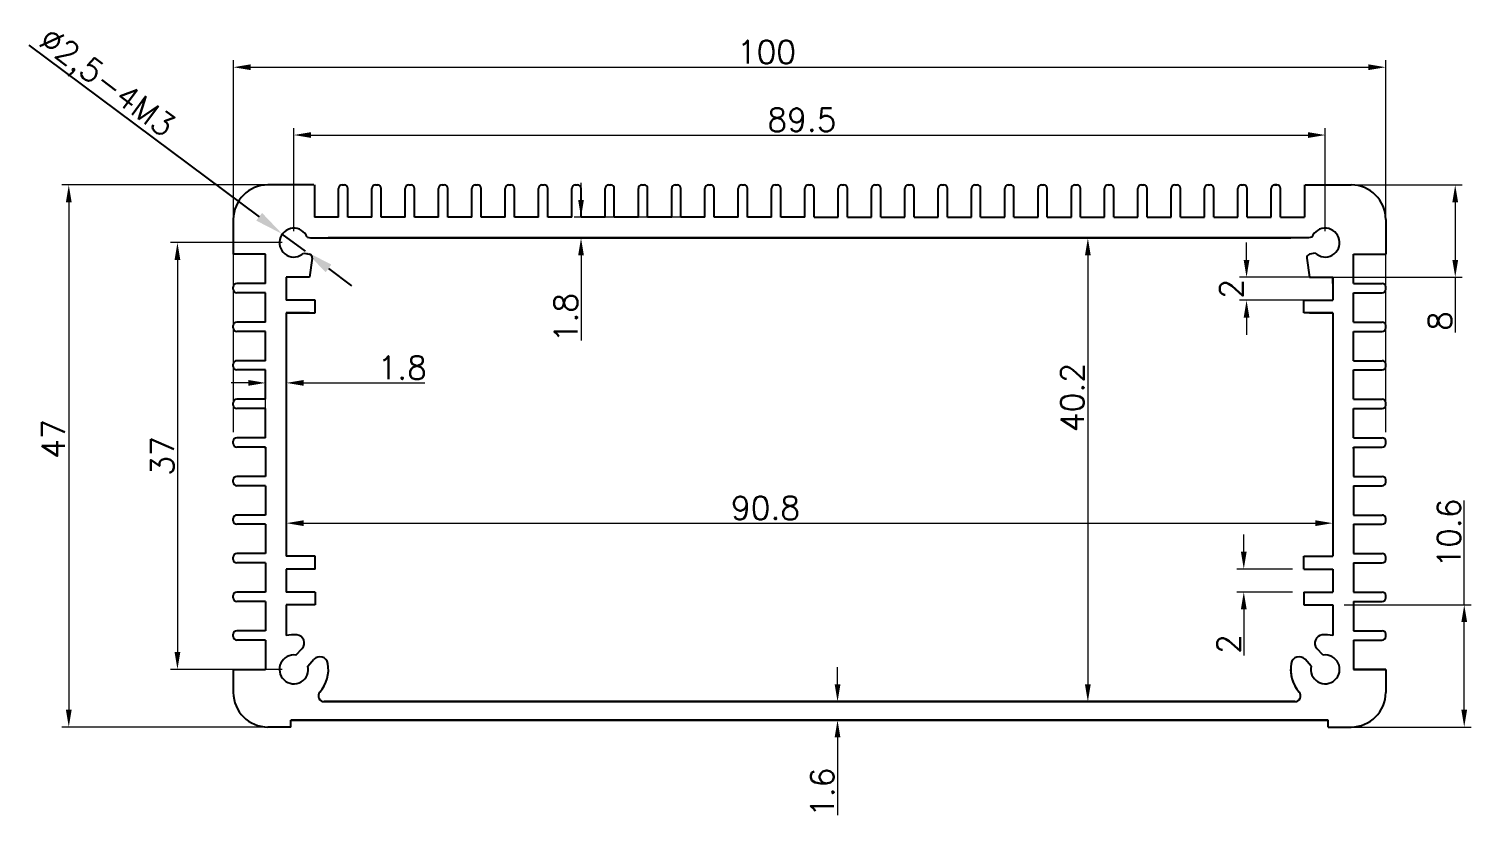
# Model space of a CAD drawing. Header units: millimetres. Extents: x 2501 to 3137, y 385 to 1054.
# Drawn here: x 2500.9 to 2626.1, y 441.2 to 509.3 of the extents above; entities that cross this region are included whole.
import ezdxf

# ---------------------------------------------------------------- set-up
doc = ezdxf.new("R2010")
doc.units = ezdxf.units.MM
doc.header["$PDMODE"] = 2
doc.header["$PDSIZE"] = 3
doc.styles.get("Standard").update_dxf_attribs({"font": 'txt.shx', "height": 2})
doc.dimstyles.new('ISO-25', dxfattribs={"dimtxt": 2, "dimasz": 2.5, "dimexe": 0, "dimexo": 0, "dimgap": 0, "dimtad": 1, "dimtxsty": 'Standard', "dimcen": 2.5, "dimclrd": 256, "dimclre": 256, "dimclrt": 256, "dimadec": 0, "dimazin": 0, "dimtfac": 1, "dimtmove": 0, "dimatfit": 3, "dimfxl": 0, "dimarcsym": 0})
doc.dimstyles.new('ISO-25$0', dxfattribs={"dimtxt": 3.5, "dimasz": 1.5, "dimexe": 0.6, "dimexo": 1, "dimgap": 0.3, "dimtad": 1, "dimdsep": 46, "dimtxsty": 'Standard', "dimcen": 0, "dimclrd": 256, "dimclre": 256, "dimclrt": 256, "dimaunit": 1, "dimadec": 0, "dimazin": 3, "dimtfac": 1, "dimtofl": 0, "dimtmove": 0, "dimatfit": 3, "dimfxl": 0, "dimlwd": 9, "dimlwe": 9, "dimarcsym": 0})

# ---------------------------------------------------------------- blocks, each defined once
blk = doc.blocks.new('*D44')
at = {"lineweight": 9}
for p, q in [((2522.9, 490.8), (2513.2, 490.8)), ((2513.8, 489.3), (2513.8, 455.3)), ((2522.9, 453.8), (2513.2, 453.8))]:
    blk.add_line(p, q, dxfattribs=at)
for points in [[(2513.55, 489.3), (2514.05, 489.3), (2513.8, 490.8)], [(2513.55, 455.3), (2514.05, 455.3), (2513.8, 453.8)]]:
    blk.add_solid(points)
at = {"layer": 'Defpoints', "color": 0}
for p in [(2523.9, 490.8), (2513.8, 453.8), (2523.9, 453.8)]:
    blk.add_point(p, dxfattribs=at)
at = {"insert": (2512.48, 472.3), "char_height": 2, "attachment_point": 5, "rotation": 90}
blk.add_mtext('37', dxfattribs=at)
blk = doc.blocks.new('*D47')
at = {"lineweight": 9}
for p, q in [((2518.65, 474.37), (2518.65, 506.61)), ((2520.15, 506.01), (2617.15, 506.01)), ((2618.65, 474.37), (2618.65, 506.61))]:
    blk.add_line(p, q, dxfattribs=at)
for points in [[(2520.15, 506.26), (2520.15, 505.76), (2518.65, 506.01)], [(2617.15, 506.26), (2617.15, 505.76), (2618.65, 506.01)]]:
    blk.add_solid(points)
at = {"layer": 'Defpoints', "color": 0}
for p in [(2618.65, 506.01), (2518.65, 473.37), (2618.65, 473.37)]:
    blk.add_point(p, dxfattribs=at)
at = {"insert": (2564.91, 507.33), "char_height": 2, "attachment_point": 5}
blk.add_mtext('100', dxfattribs=at)
blk = doc.blocks.new('*D48')
at = {"lineweight": 9}
for p, q in [((2522.65, 495.8), (2503.77, 495.8)), ((2504.37, 494.3), (2504.37, 450.3)), ((2521.65, 448.8), (2503.77, 448.8))]:
    blk.add_line(p, q, dxfattribs=at)
for points in [[(2504.12, 494.3), (2504.62, 494.3), (2504.37, 495.8)], [(2504.12, 450.3), (2504.62, 450.3), (2504.37, 448.8)]]:
    blk.add_solid(points)
at = {"layer": 'Defpoints', "color": 0}
for p in [(2523.65, 495.8), (2504.37, 448.8), (2522.65, 448.8)]:
    blk.add_point(p, dxfattribs=at)
at = {"insert": (2503.03, 473.77), "char_height": 2, "attachment_point": 5, "rotation": 90}
blk.add_mtext('47', dxfattribs=at)
blk = doc.blocks.new('*D49')
at = {"lineweight": 9}
for p, q in [((2523.9, 491.8), (2523.9, 500.73)), ((2613.4, 491.8), (2613.4, 500.73)), ((2525.4, 500.13), (2611.9, 500.13))]:
    blk.add_line(p, q, dxfattribs=at)
for points in [[(2525.4, 500.38), (2525.4, 499.88), (2523.9, 500.13)], [(2611.9, 500.38), (2611.9, 499.88), (2613.4, 500.13)]]:
    blk.add_solid(points)
at = {"layer": 'Defpoints', "color": 0}
for p in [(2613.4, 500.13), (2523.9, 490.8), (2613.4, 490.8)]:
    blk.add_point(p, dxfattribs=at)
at = {"insert": (2567.99, 501.45), "char_height": 2, "attachment_point": 5}
blk.add_mtext('89.5', dxfattribs=at)
blk = doc.blocks.new('*D50')
at = {"lineweight": 9}
for p, q in [((2606.57, 489.3), (2606.57, 490.8)), ((2613.05, 487.8), (2605.97, 487.8)), ((2613.05, 485.8), (2605.97, 485.8)), ((2606.57, 484.3), (2606.57, 482.8))]:
    blk.add_line(p, q, dxfattribs=at)
for points in [[(2606.32, 489.3), (2606.82, 489.3), (2606.57, 487.8)], [(2606.32, 484.3), (2606.82, 484.3), (2606.57, 485.8)]]:
    blk.add_solid(points)
at = {"layer": 'Defpoints', "color": 0}
for p in [(2614.05, 487.8), (2606.57, 485.8), (2614.05, 485.8)]:
    blk.add_point(p, dxfattribs=at)
at = {"insert": (2605.25, 486.8), "char_height": 2, "attachment_point": 5, "rotation": 90}
blk.add_mtext('2', dxfattribs=at)
blk = doc.blocks.new('*D51')
at = {"lineweight": 9}
for p, q in [((2625.46, 459.4), (2625.46, 468.44)), ((2615.05, 459.4), (2626.06, 459.4)), ((2625.46, 450.3), (2625.46, 457.9)), ((2615.65, 448.8), (2626.06, 448.8))]:
    blk.add_line(p, q, dxfattribs=at)
for points in [[(2625.21, 457.9), (2625.71, 457.9), (2625.46, 459.4)], [(2625.21, 450.3), (2625.71, 450.3), (2625.46, 448.8)]]:
    blk.add_solid(points)
at = {"layer": 'Defpoints', "color": 0}
for p in [(2614.05, 459.4), (2625.46, 459.4), (2614.65, 448.8)]:
    blk.add_point(p, dxfattribs=at)
at = {"insert": (2624.14, 465.62), "char_height": 2, "attachment_point": 5, "rotation": 90}
blk.add_mtext('10.6', dxfattribs=at)
blk = doc.blocks.new('*D52')
at = {"lineweight": 9}
for p, q in [((2571.08, 452.5), (2571.08, 454)), ((2559.83, 451), (2571.68, 451)), ((2559.83, 449.4), (2571.68, 449.4)), ((2571.08, 447.9), (2571.08, 441.17))]:
    blk.add_line(p, q, dxfattribs=at)
for points in [[(2570.83, 452.5), (2571.33, 452.5), (2571.08, 451)], [(2570.83, 447.9), (2571.33, 447.9), (2571.08, 449.4)]]:
    blk.add_solid(points)
at = {"layer": 'Defpoints', "color": 0}
for p in [(2558.83, 451), (2558.83, 449.4), (2571.08, 449.4)]:
    blk.add_point(p, dxfattribs=at)
at = {"insert": (2569.76, 443.15), "char_height": 2, "attachment_point": 5, "rotation": 90}
blk.add_mtext('1.6', dxfattribs=at)
blk = doc.blocks.new('*D53')
at = {"lineweight": -2}
for p, q in [((2500.9, 507.92), (2520.89, 493.04)), ((2524.9, 490.06), (2522.89, 491.55)), ((2526.91, 488.57), (2528.91, 487.07))]:
    blk.add_line(p, q, dxfattribs=at)
for points in [[(2521.14, 493.38), (2520.64, 492.71), (2522.89, 491.55)], [(2527.15, 488.9), (2526.66, 488.23), (2524.9, 490.06)]]:
    blk.add_solid(points)
at = {"layer": 'Defpoints', "color": 0}
for p in [(2522.89, 491.55), (2524.9, 490.06)]:
    blk.add_point(p, dxfattribs=at)
at = {"insert": (2507.54, 504.49), "char_height": 2, "attachment_point": 5, "rotation": 323.3351}
blk.add_mtext('∅2,5-4M3', dxfattribs=at)
blk = doc.blocks.new('*D54')
at = {"lineweight": 9}
for p, q in [((2568.88, 491.2), (2593.4, 491.2)), ((2592.8, 489.7), (2592.8, 452.5)), ((2566.76, 451), (2593.4, 451))]:
    blk.add_line(p, q, dxfattribs=at)
for points in [[(2592.55, 489.7), (2593.05, 489.7), (2592.8, 491.2)], [(2592.55, 452.5), (2593.05, 452.5), (2592.8, 451)]]:
    blk.add_solid(points)
at = {"layer": 'Defpoints', "color": 0}
for p in [(2567.88, 491.2), (2565.76, 451), (2592.8, 451)]:
    blk.add_point(p, dxfattribs=at)
at = {"insert": (2591.46, 477.37), "char_height": 2, "attachment_point": 5, "rotation": 90}
blk.add_mtext('40.2', dxfattribs=at)
blk = doc.blocks.new('*D55')
at = {"lineweight": 9}
for p, q in [((2523.25, 473.15), (2523.25, 465.88)), ((2614.05, 473.15), (2614.05, 465.88)), ((2524.75, 466.48), (2612.55, 466.48))]:
    blk.add_line(p, q, dxfattribs=at)
for points in [[(2524.75, 466.73), (2524.75, 466.23), (2523.25, 466.48)], [(2612.55, 466.73), (2612.55, 466.23), (2614.05, 466.48)]]:
    blk.add_solid(points)
at = {"layer": 'Defpoints', "color": 0}
for p in [(2523.25, 474.15), (2614.05, 474.15), (2614.05, 466.48)]:
    blk.add_point(p, dxfattribs=at)
at = {"insert": (2564.83, 467.8), "char_height": 2, "attachment_point": 5}
blk.add_mtext('90.8', dxfattribs=at)
blk = doc.blocks.new('*D56')
at = {"lineweight": 9}
for p, q in [((2606.33, 464), (2606.33, 465.5)), ((2610.55, 462.5), (2605.73, 462.5)), ((2610.55, 460.5), (2605.73, 460.5)), ((2606.33, 459), (2606.33, 455.01))]:
    blk.add_line(p, q, dxfattribs=at)
for points in [[(2606.08, 464), (2606.58, 464), (2606.33, 462.5)], [(2606.08, 459), (2606.58, 459), (2606.33, 460.5)]]:
    blk.add_solid(points)
at = {"layer": 'Defpoints', "color": 0}
for p in [(2606.33, 462.5), (2611.55, 462.5), (2611.55, 460.5)]:
    blk.add_point(p, dxfattribs=at)
at = {"insert": (2605.01, 456), "char_height": 2, "attachment_point": 5, "rotation": 90}
blk.add_mtext('2', dxfattribs=at)
blk = doc.blocks.new('*D57')
at = {"lineweight": 9}
for p, q in [((2614.65, 495.8), (2625.28, 495.8)), ((2624.68, 494.3), (2624.68, 489.3)), ((2614.05, 487.8), (2625.28, 487.8)), ((2624.68, 487.8), (2624.68, 483.02))]:
    blk.add_line(p, q, dxfattribs=at)
for points in [[(2624.43, 494.3), (2624.93, 494.3), (2624.68, 495.8)], [(2624.43, 489.3), (2624.93, 489.3), (2624.68, 487.8)]]:
    blk.add_solid(points)
at = {"layer": 'Defpoints', "color": 0}
for p in [(2613.65, 495.8), (2613.05, 487.8), (2624.68, 487.8)]:
    blk.add_point(p, dxfattribs=at)
at = {"insert": (2623.36, 484.01), "char_height": 2, "attachment_point": 5, "rotation": 90}
blk.add_mtext('8', dxfattribs=at)
blk = doc.blocks.new('*D58')
at = {"lineweight": 9}
for p, q in [((2519.95, 478.64), (2518.45, 478.64)), ((2521.45, 476.15), (2521.45, 479.24)), ((2523.25, 476.15), (2523.25, 479.24)), ((2524.75, 478.64), (2535.28, 478.64))]:
    blk.add_line(p, q, dxfattribs=at)
for points in [[(2519.95, 478.89), (2519.95, 478.39), (2521.45, 478.64)], [(2524.75, 478.89), (2524.75, 478.39), (2523.25, 478.64)]]:
    blk.add_solid(points)
at = {"layer": 'Defpoints', "color": 0}
for p in [(2523.25, 478.64), (2521.45, 475.15), (2523.25, 475.15)]:
    blk.add_point(p, dxfattribs=at)
at = {"insert": (2533.3, 479.96), "char_height": 2, "attachment_point": 5}
blk.add_mtext('1.8', dxfattribs=at)
blk = doc.blocks.new('*D59')
at = {"lineweight": 9}
for p, q in [((2548.82, 494.5), (2548.82, 496)), ((2557.53, 493), (2548.22, 493)), ((2557.8, 491.2), (2548.22, 491.2)), ((2548.82, 489.7), (2548.82, 482.31))]:
    blk.add_line(p, q, dxfattribs=at)
for points in [[(2548.57, 494.5), (2549.07, 494.5), (2548.82, 493)], [(2548.57, 489.7), (2549.07, 489.7), (2548.82, 491.2)]]:
    blk.add_solid(points)
at = {"layer": 'Defpoints', "color": 0}
for p in [(2558.53, 493), (2548.82, 491.2), (2558.8, 491.2)]:
    blk.add_point(p, dxfattribs=at)
at = {"insert": (2547.5, 484.3), "char_height": 2, "attachment_point": 5, "rotation": 90}
blk.add_mtext('1.8', dxfattribs=at)

msp = doc.modelspace()

# ---------------------------------------------------------------- linework, layer by layer
for p, q in [((2525.6477, 495.8047), (2521.6477, 495.8047)), ((2525.6977, 495.8047), (2525.6977, 493.0047)), ((2528.0877, 495.8047), (2528.2877, 495.8047)), ((2530.9777, 495.8047), (2531.1777, 495.8047)), ((2533.8677, 495.8047), (2534.0677, 495.8047)), ((2536.7577, 495.8047), (2536.9577, 495.8047)), ((2539.6477, 495.8047), (2539.8477, 495.8047)), ((2542.5377, 495.8047), (2542.7377, 495.8047)), ((2545.4277, 495.8047), (2545.6277, 495.8047)), ((2548.3177, 495.8047), (2548.5177, 495.8047)), ((2551.2077, 495.8047), (2551.4077, 495.8047)), ((2554.0977, 495.8047), (2554.2977, 495.8047)), ((2556.9877, 495.8047), (2557.1877, 495.8047)), ((2559.8777, 495.8047), (2560.0777, 495.8047)), ((2562.7677, 495.8047), (2562.9677, 495.8047)), ((2565.6577, 495.8047), (2565.8577, 495.8047)), ((2568.5477, 495.8047), (2568.7477, 495.8047)), ((2571.4377, 495.8047), (2571.6377, 495.8047)), ((2574.3277, 495.8047), (2574.5277, 495.8047)), ((2577.2177, 495.8047), (2577.4177, 495.8047)), ((2580.1077, 495.8047), (2580.3077, 495.8047)), ((2582.9977, 495.8047), (2583.1977, 495.8047)), ((2585.8877, 495.8047), (2586.0877, 495.8047)), ((2588.7777, 495.8047), (2588.9777, 495.8047)), ((2591.6677, 495.8047), (2591.8677, 495.8047)), ((2594.5577, 495.8047), (2594.7577, 495.8047)), ((2597.4477, 495.8047), (2597.6477, 495.8047)), ((2600.3377, 495.8047), (2600.5377, 495.8047)), ((2603.2277, 495.8047), (2603.4277, 495.8047)), ((2606.1177, 495.8047), (2606.3177, 495.8047)), ((2609.2077, 495.8047), (2609.0077, 495.8047)), ((2609.0077, 495.8047), (2609.2077, 495.8047)), ((2611.5977, 495.8047), (2611.5977, 493.0047)), ((2611.5977, 495.8047), (2611.5977, 493.0047)), ((2611.6477, 495.8047), (2615.6477, 495.8047)), ((2611.6477, 495.8047), (2615.6477, 495.8047)), ((2527.7877, 493.0047), (2527.7877, 495.5047)), ((2528.5877, 493.0047), (2528.5877, 495.5047)), ((2530.6777, 493.0047), (2530.6777, 495.5047)), ((2531.4777, 493.0047), (2531.4777, 495.5047)), ((2533.5677, 493.0047), (2533.5677, 495.5047)), ((2534.3677, 493.0047), (2534.3677, 495.5047)), ((2536.4577, 493.0047), (2536.4577, 495.5047)), ((2537.2577, 493.0047), (2537.2577, 495.5047)), ((2539.3477, 493.0047), (2539.3477, 495.5047)), ((2540.1477, 493.0047), (2540.1477, 495.5047)), ((2542.2377, 493.0047), (2542.2377, 495.5047)), ((2543.0377, 493.0047), (2543.0377, 495.5047)), ((2545.1277, 493.0047), (2545.1277, 495.5047)), ((2545.9277, 493.0047), (2545.9277, 495.5047)), ((2548.0177, 493.0047), (2548.0177, 495.5047)), ((2548.8177, 493.0047), (2548.8177, 495.5047)), ((2550.9077, 493.0047), (2550.9077, 495.5047)), ((2551.7077, 493.0047), (2551.7077, 495.5047)), ((2553.7977, 493.0047), (2553.7977, 495.5047)), ((2554.5977, 493.0047), (2554.5977, 495.5047)), ((2556.6877, 493.0047), (2556.6877, 495.5047)), ((2557.4877, 493.0047), (2557.4877, 495.5047)), ((2559.5777, 493.0047), (2559.5777, 495.5047)), ((2560.3777, 493.0047), (2560.3777, 495.5047)), ((2562.4677, 493.0047), (2562.4677, 495.5047)), ((2563.2677, 493.0047), (2563.2677, 495.5047)), ((2565.3577, 493.0047), (2565.3577, 495.5047)), ((2566.1577, 493.0047), (2566.1577, 495.5047)), ((2568.2477, 493.0047), (2568.2477, 495.5047)), ((2569.0477, 493.0047), (2569.0477, 495.5047)), ((2571.1377, 493.0047), (2571.1377, 495.5047)), ((2571.9377, 493.0047), (2571.9377, 495.5047)), ((2574.0277, 493.0047), (2574.0277, 495.5047)), ((2574.8277, 493.0047), (2574.8277, 495.5047)), ((2576.9177, 493.0047), (2576.9177, 495.5047)), ((2577.7177, 493.0047), (2577.7177, 495.5047)), ((2579.8077, 493.0047), (2579.8077, 495.5047)), ((2580.6077, 493.0047), (2580.6077, 495.5047)), ((2582.6977, 493.0047), (2582.6977, 495.5047)), ((2583.4977, 493.0047), (2583.4977, 495.5047)), ((2585.5877, 493.0047), (2585.5877, 495.5047)), ((2586.3877, 493.0047), (2586.3877, 495.5047)), ((2588.4777, 493.0047), (2588.4777, 495.5047)), ((2589.2777, 493.0047), (2589.2777, 495.5047)), ((2591.3677, 493.0047), (2591.3677, 495.5047)), ((2592.1677, 493.0047), (2592.1677, 495.5047)), ((2594.2577, 493.0047), (2594.2577, 495.5047)), ((2595.0577, 493.0047), (2595.0577, 495.5047)), ((2597.1477, 493.0047), (2597.1477, 495.5047)), ((2597.9477, 493.0047), (2597.9477, 495.5047)), ((2600.0377, 493.0047), (2600.0377, 495.5047)), ((2600.8377, 493.0047), (2600.8377, 495.5047)), ((2602.9277, 493.0047), (2602.9277, 495.5047)), ((2603.7277, 493.0047), (2603.7277, 495.5047)), ((2605.8177, 493.0047), (2605.8177, 495.5047)), ((2606.6177, 493.0047), (2606.6177, 495.5047)), ((2608.7077, 493.0047), (2608.7077, 495.5047)), ((2608.7077, 493.0047), (2608.7077, 495.5047)), ((2609.5077, 493.0047), (2609.5077, 495.5047)), ((2609.5077, 493.0047), (2609.5077, 495.5047)), ((2518.6477, 492.8047), (2518.6477, 489.8047)), ((2527.7877, 493.0047), (2525.6977, 493.0047)), ((2530.6777, 493.0047), (2528.5877, 493.0047)), ((2533.5677, 493.0047), (2531.4777, 493.0047)), ((2536.4577, 493.0047), (2534.3677, 493.0047)), ((2539.3477, 493.0047), (2537.2577, 493.0047)), ((2542.2377, 493.0047), (2540.1477, 493.0047)), ((2545.1277, 493.0047), (2543.0377, 493.0047)), ((2548.0177, 493.0047), (2545.9277, 493.0047)), ((2550.9077, 493.0047), (2548.8177, 493.0047)), ((2553.7977, 493.0047), (2551.7077, 493.0047)), ((2556.6877, 493.0047), (2554.5977, 493.0047)), ((2559.5777, 493.0047), (2557.4877, 493.0047)), ((2562.4677, 493.0047), (2560.3777, 493.0047)), ((2565.3577, 493.0047), (2563.2677, 493.0047)), ((2568.2477, 493.0047), (2566.1577, 493.0047)), ((2569.0477, 493.0047), (2571.1377, 493.0047)), ((2571.9377, 493.0047), (2574.0277, 493.0047)), ((2574.8277, 493.0047), (2576.9177, 493.0047)), ((2577.7177, 493.0047), (2579.8077, 493.0047)), ((2580.6077, 493.0047), (2582.6977, 493.0047)), ((2583.4977, 493.0047), (2585.5877, 493.0047)), ((2586.3877, 493.0047), (2588.4777, 493.0047)), ((2589.2777, 493.0047), (2591.3677, 493.0047)), ((2592.1677, 493.0047), (2594.2577, 493.0047)), ((2595.0577, 493.0047), (2597.1477, 493.0047)), ((2597.9477, 493.0047), (2600.0377, 493.0047)), ((2600.8377, 493.0047), (2602.9277, 493.0047)), ((2603.7277, 493.0047), (2605.8177, 493.0047)), ((2606.6177, 493.0047), (2608.7077, 493.0047)), ((2606.6177, 493.0047), (2608.7077, 493.0047)), ((2609.5077, 493.0047), (2611.5977, 493.0047)), ((2609.5077, 493.0047), (2611.5977, 493.0047)), ((2618.6477, 492.8047), (2618.6477, 489.8047)), ((2618.6477, 492.8047), (2618.6477, 489.8047)), ((2525.0596, 491.2654), (2525.3354, 491.2047)), ((2525.3354, 491.2047), (2610.4244, 491.2047)), ((2525.3354, 491.2047), (2610.4244, 491.2047)), ((2611.9599, 491.2047), (2526.8709, 491.2047)), ((2611.9599, 491.2047), (2526.8709, 491.2047)), ((2612.2357, 491.2654), (2611.9599, 491.2047)), ((2612.2357, 491.2654), (2611.9599, 491.2047)), ((2521.4477, 489.8047), (2518.6477, 489.8047)), ((2521.4477, 487.2547), (2521.4477, 489.8047)), ((2524.7584, 489.8982), (2525.2564, 489.7885)), ((2525.4887, 489.4521), (2525.2477, 487.8047)), ((2611.8066, 489.4521), (2612.0477, 487.8047)), ((2611.8066, 489.4521), (2612.0477, 487.8047)), ((2612.5369, 489.8982), (2612.0389, 489.7885)), ((2612.5369, 489.8982), (2612.0389, 489.7885)), ((2615.8477, 487.2547), (2615.8477, 489.8047)), ((2615.8477, 489.8047), (2618.6477, 489.8047)), ((2615.8477, 487.2547), (2615.8477, 489.8047)), ((2615.8477, 489.8047), (2618.6477, 489.8047)), ((2518.6477, 486.7547), (2518.6477, 486.9547)), ((2521.4477, 487.2547), (2518.9477, 487.2547)), ((2525.2477, 487.8047), (2523.2477, 487.8047)), ((2523.2477, 487.8047), (2523.2477, 485.8047)), ((2612.0477, 487.8047), (2614.0477, 487.8047)), ((2612.0477, 487.8047), (2614.0477, 487.8047)), ((2614.0477, 487.8047), (2614.0477, 485.8047)), ((2614.0477, 487.8047), (2614.0477, 485.8047)), ((2614.0477, 487.8047), (2614.0477, 485.8047)), ((2614.0477, 487.8047), (2614.0477, 485.8047)), ((2614.0477, 487.2547), (2614.0477, 487.8047)), ((2615.8477, 487.2547), (2618.3477, 487.2547)), ((2615.8477, 487.2547), (2618.3477, 487.2547)), ((2618.6477, 486.7547), (2618.6477, 486.9547)), ((2618.6477, 486.7547), (2618.6477, 486.9547)), ((2521.4477, 486.4547), (2518.9477, 486.4547)), ((2521.4477, 483.9097), (2521.4477, 486.4547)), ((2525.7477, 485.8047), (2523.2477, 485.8047)), ((2525.7477, 484.7047), (2525.7477, 485.8047)), ((2611.5477, 484.7047), (2611.5477, 485.8047)), ((2611.5477, 485.8047), (2614.0477, 485.8047)), ((2612.0477, 485.8047), (2614.0477, 485.8047)), ((2615.8477, 483.9097), (2615.8477, 486.4547)), ((2615.8477, 486.4547), (2618.3477, 486.4547)), ((2615.8477, 483.9097), (2615.8477, 486.4547)), ((2615.8477, 486.4547), (2618.3477, 486.4547)), ((2523.2477, 484.7047), (2523.2477, 463.6047)), ((2523.2477, 484.7047), (2525.7477, 484.7047)), ((2525.2477, 484.7047), (2523.2477, 484.7047)), ((2614.0477, 484.7047), (2611.5477, 484.7047)), ((2612.0477, 484.7047), (2614.0477, 484.7047)), ((2614.0477, 484.7047), (2612.0477, 484.7047)), ((2612.0477, 484.7047), (2614.0477, 484.7047)), ((2614.0477, 484.7047), (2614.0477, 463.6047)), ((2614.0477, 484.7047), (2614.0477, 463.6047)), ((2614.0477, 484.7047), (2614.0477, 463.6047)), ((2614.0477, 484.7047), (2614.0477, 463.6047)), ((2518.6477, 483.4097), (2518.6477, 483.6097)), ((2521.4477, 483.9097), (2518.9477, 483.9097)), ((2521.4477, 483.1097), (2518.9477, 483.1097)), ((2521.4477, 480.5647), (2521.4477, 483.1097)), ((2615.8477, 483.9097), (2618.3477, 483.9097)), ((2615.8477, 483.9097), (2618.3477, 483.9097)), ((2615.8477, 480.5647), (2615.8477, 483.1097)), ((2615.8477, 483.1097), (2618.3477, 483.1097)), ((2615.8477, 480.5647), (2615.8477, 483.1097)), ((2615.8477, 483.1097), (2618.3477, 483.1097)), ((2618.6477, 483.4097), (2618.6477, 483.6097)), ((2618.6477, 483.4097), (2618.6477, 483.6097)), ((2518.6477, 480.0647), (2518.6477, 480.2647)), ((2521.4477, 480.5647), (2518.9477, 480.5647)), ((2521.4477, 479.7647), (2518.9477, 479.7647)), ((2521.4477, 477.2197), (2521.4477, 479.7647)), ((2615.8477, 480.5647), (2618.3477, 480.5647)), ((2615.8477, 480.5647), (2618.3477, 480.5647)), ((2615.8477, 477.2197), (2615.8477, 479.7647)), ((2615.8477, 479.7647), (2618.3477, 479.7647)), ((2615.8477, 477.2197), (2615.8477, 479.7647)), ((2615.8477, 479.7647), (2618.3477, 479.7647)), ((2618.6477, 480.0647), (2618.6477, 480.2647)), ((2618.6477, 480.0647), (2618.6477, 480.2647)), ((2518.6477, 476.7197), (2518.6477, 476.9197)), ((2521.4477, 477.2197), (2518.9477, 477.2197)), ((2615.8477, 477.2197), (2618.3477, 477.2197)), ((2615.8477, 477.2197), (2618.3477, 477.2197)), ((2618.6477, 476.7197), (2618.6477, 476.9197)), ((2618.6477, 476.7197), (2618.6477, 476.9197)), ((2521.4477, 476.4197), (2518.9477, 476.4197)), ((2521.4477, 473.8747), (2521.4477, 476.4197)), ((2615.8477, 473.8747), (2615.8477, 476.4197)), ((2615.8477, 476.4197), (2618.3477, 476.4197)), ((2615.8477, 473.8747), (2615.8477, 476.4197)), ((2615.8477, 476.4197), (2618.3477, 476.4197)), ((2518.6477, 473.3747), (2518.6477, 473.5747)), ((2521.4477, 473.8747), (2518.9477, 473.8747)), ((2615.8477, 473.8747), (2618.3477, 473.8747)), ((2615.8477, 473.8747), (2618.3477, 473.8747)), ((2618.6477, 473.3747), (2618.6477, 473.5747)), ((2618.6477, 473.3747), (2618.6477, 473.5747)), ((2521.4477, 473.0747), (2518.9477, 473.0747)), ((2521.4477, 472.9547), (2521.4477, 473.0747)), ((2521.4477, 473.0747), (2521.4477, 470.5297)), ((2615.8477, 473.0747), (2618.3477, 473.0747)), ((2615.8477, 472.9547), (2615.8477, 473.0747)), ((2615.8477, 473.0747), (2615.8477, 470.5297)), ((2615.8477, 473.0747), (2618.3477, 473.0747)), ((2615.8477, 472.9547), (2615.8477, 473.0747)), ((2615.8477, 473.0747), (2615.8477, 470.5297)), ((2518.6477, 470.0297), (2518.6477, 470.2297)), ((2521.4477, 470.5297), (2518.9477, 470.5297)), ((2521.4477, 469.7297), (2518.9477, 469.7297)), ((2521.4477, 469.7297), (2521.4477, 467.1847)), ((2615.8477, 470.5297), (2618.3477, 470.5297)), ((2615.8477, 470.5297), (2618.3477, 470.5297)), ((2615.8477, 469.7297), (2615.8477, 467.1847)), ((2615.8477, 469.7297), (2615.8477, 467.1847)), ((2615.8477, 469.7297), (2618.3477, 469.7297)), ((2615.8477, 469.7297), (2618.3477, 469.7297)), ((2618.6477, 470.0297), (2618.6477, 470.2297)), ((2618.6477, 470.0297), (2618.6477, 470.2297)), ((2518.6477, 466.6847), (2518.6477, 466.8847)), ((2521.4477, 467.1847), (2518.9477, 467.1847)), ((2615.8477, 467.1847), (2618.3477, 467.1847)), ((2615.8477, 467.1847), (2618.3477, 467.1847)), ((2618.6477, 466.6847), (2618.6477, 466.8847)), ((2618.6477, 466.6847), (2618.6477, 466.8847)), ((2521.4477, 466.3847), (2518.9477, 466.3847)), ((2521.4477, 466.3847), (2521.4477, 463.8397)), ((2615.8477, 466.3847), (2615.8477, 463.8397)), ((2615.8477, 466.3847), (2618.3477, 466.3847)), ((2615.8477, 466.3847), (2615.8477, 463.8397)), ((2615.8477, 466.3847), (2618.3477, 466.3847)), ((2518.6477, 463.3397), (2518.6477, 463.5397)), ((2521.4477, 463.8397), (2518.9477, 463.8397)), ((2525.7477, 463.6047), (2523.2477, 463.6047)), ((2525.7477, 462.5047), (2525.7477, 463.6047)), ((2611.5477, 462.5047), (2611.5477, 463.6047)), ((2611.5477, 463.6047), (2614.0477, 463.6047)), ((2615.8477, 463.8397), (2618.3477, 463.8397)), ((2615.8477, 463.8397), (2618.3477, 463.8397)), ((2618.6477, 463.3397), (2618.6477, 463.5397)), ((2618.6477, 463.3397), (2618.6477, 463.5397)), ((2521.4477, 463.0397), (2518.9477, 463.0397)), ((2521.4477, 463.0397), (2521.4477, 460.4947)), ((2525.7477, 462.5047), (2523.2477, 462.5047)), ((2523.2477, 462.5047), (2523.2477, 460.5047)), ((2611.5477, 462.5047), (2614.0477, 462.5047)), ((2614.0477, 462.5047), (2614.0477, 460.5047)), ((2614.0477, 462.5047), (2614.0477, 460.5047)), ((2614.0477, 462.5047), (2614.0477, 460.5047)), ((2614.0477, 462.5047), (2614.0477, 460.5047)), ((2615.8477, 463.0397), (2615.8477, 460.4947)), ((2615.8477, 463.0397), (2618.3477, 463.0397)), ((2615.8477, 463.0397), (2615.8477, 460.4947)), ((2615.8477, 463.0397), (2618.3477, 463.0397)), ((2518.6477, 459.9947), (2518.6477, 460.1947)), ((2521.4477, 460.4947), (2518.9477, 460.4947)), ((2521.4477, 459.6947), (2518.9477, 459.6947)), ((2521.4477, 459.6947), (2521.4477, 457.1497)), ((2525.7477, 460.5047), (2523.2477, 460.5047)), ((2525.7477, 459.4047), (2523.2477, 459.4047)), ((2523.2477, 459.4047), (2523.2477, 456.7334)), ((2525.7477, 460.5047), (2525.7477, 459.4047)), ((2611.5477, 460.5047), (2611.5477, 459.4047)), ((2611.5477, 460.5047), (2614.0477, 460.5047)), ((2611.5477, 459.4047), (2614.0477, 459.4047)), ((2614.0477, 459.4047), (2614.0477, 456.7334)), ((2614.0477, 459.4047), (2614.0477, 456.7334)), ((2614.0477, 459.4047), (2614.0477, 456.7334)), ((2614.0477, 459.4047), (2614.0477, 456.7334)), ((2615.8477, 460.4947), (2618.3477, 460.4947)), ((2615.8477, 460.4947), (2618.3477, 460.4947)), ((2615.8477, 459.6947), (2615.8477, 457.1497)), ((2615.8477, 459.6947), (2618.3477, 459.6947)), ((2615.8477, 459.6947), (2615.8477, 457.1497)), ((2615.8477, 459.6947), (2618.3477, 459.6947)), ((2618.6477, 459.9947), (2618.6477, 460.1947)), ((2618.6477, 459.9947), (2618.6477, 460.1947)), ((2518.6477, 456.6497), (2518.6477, 456.8497)), ((2521.4477, 457.1497), (2518.9477, 457.1497)), ((2615.8477, 457.1497), (2618.3477, 457.1497)), ((2615.8477, 457.1497), (2618.3477, 457.1497)), ((2618.6477, 456.6497), (2618.6477, 456.8497)), ((2618.6477, 456.6497), (2618.6477, 456.8497)), ((2521.4477, 456.3497), (2518.9477, 456.3497)), ((2521.4477, 456.3497), (2521.4477, 453.8047)), ((2524.0828, 455.0409), (2524.6168, 455.6221)), ((2613.2125, 455.0409), (2612.6785, 455.6221)), ((2613.2125, 455.0409), (2612.6785, 455.6221)), ((2613.2125, 455.0409), (2612.6785, 455.6221)), ((2615.8477, 456.3497), (2615.8477, 453.8047)), ((2615.8477, 456.3497), (2618.3477, 456.3497)), ((2615.8477, 456.3497), (2615.8477, 453.8047)), ((2615.8477, 456.3497), (2618.3477, 456.3497)), ((2525.1138, 454.0937), (2525.6477, 454.6749)), ((2612.1815, 454.0937), (2611.6476, 454.6749)), ((2612.1815, 454.0937), (2611.6476, 454.6749)), ((2612.1815, 454.0937), (2611.6476, 454.6749)), ((2518.6477, 453.8047), (2518.6477, 451.8047)), ((2518.6477, 453.8047), (2521.4477, 453.8047)), ((2618.6477, 453.8047), (2615.8477, 453.8047)), ((2615.8477, 453.8047), (2618.6477, 453.8047)), ((2618.6477, 453.8047), (2618.6477, 451.8047)), ((2618.6477, 453.8047), (2618.6477, 451.8047)), ((2526.5358, 451.0047), (2610.7595, 451.0047)), ((2610.7595, 451.0047), (2526.5358, 451.0047)), ((2523.6477, 449.4047), (2613.6477, 449.4047)), ((2613.6477, 449.4047), (2523.6477, 449.4047)), ((2523.6477, 448.8047), (2523.6477, 449.4047)), ((2613.6477, 448.8047), (2613.6477, 449.4047)), ((2613.6477, 448.8047), (2613.6477, 449.4047)), ((2523.6477, 448.8047), (2521.6477, 448.8047)), ((2613.6477, 448.8047), (2615.6477, 448.8047)), ((2613.6477, 448.8047), (2615.6477, 448.8047))]:
    msp.add_line(p, q)
for centre, radius, start, end in [((2521.6477, 492.8047), 3, 90, 180), ((2528.0877, 495.5047), 0.3, 90, 180), ((2528.2877, 495.5047), 0.3, 0, 90), ((2530.9777, 495.5047), 0.3, 90, 180), ((2531.1777, 495.5047), 0.3, 0, 90), ((2533.8677, 495.5047), 0.3, 90, 180), ((2534.0677, 495.5047), 0.3, 0, 90), ((2536.7577, 495.5047), 0.3, 90, 180), ((2536.9577, 495.5047), 0.3, 0, 90), ((2539.6477, 495.5047), 0.3, 90, 180), ((2539.8477, 495.5047), 0.3, 0, 90), ((2542.5377, 495.5047), 0.3, 90, 180), ((2542.7377, 495.5047), 0.3, 0, 90), ((2545.4277, 495.5047), 0.3, 90, 180), ((2545.6277, 495.5047), 0.3, 0, 90), ((2548.3177, 495.5047), 0.3, 90, 180), ((2548.5177, 495.5047), 0.3, 0, 90), ((2551.2077, 495.5047), 0.3, 90, 180), ((2551.4077, 495.5047), 0.3, 0, 90), ((2554.0977, 495.5047), 0.3, 90, 180), ((2554.2977, 495.5047), 0.3, 0, 90), ((2556.9877, 495.5047), 0.3, 90, 180), ((2557.1877, 495.5047), 0.3, 0, 90), ((2559.8777, 495.5047), 0.3, 90, 180), ((2560.0777, 495.5047), 0.3, 0, 90), ((2562.7677, 495.5047), 0.3, 90, 180), ((2562.9677, 495.5047), 0.3, 0, 90), ((2565.6577, 495.5047), 0.3, 90, 180), ((2565.8577, 495.5047), 0.3, 0, 90), ((2568.5477, 495.5047), 0.3, 90, 180), ((2568.7477, 495.5047), 0.3, 0, 90), ((2571.4377, 495.5047), 0.3, 90, 180), ((2571.6377, 495.5047), 0.3, 0, 90), ((2574.3277, 495.5047), 0.3, 90, 180), ((2574.5277, 495.5047), 0.3, 0, 90), ((2577.2177, 495.5047), 0.3, 90, 180), ((2577.4177, 495.5047), 0.3, 0, 90), ((2580.1077, 495.5047), 0.3, 90, 180), ((2580.3077, 495.5047), 0.3, 0, 90), ((2582.9977, 495.5047), 0.3, 90, 180), ((2583.1977, 495.5047), 0.3, 0, 90), ((2585.8877, 495.5047), 0.3, 90, 180), ((2586.0877, 495.5047), 0.3, 0, 90), ((2588.7777, 495.5047), 0.3, 90, 180), ((2588.9777, 495.5047), 0.3, 0, 90), ((2591.6677, 495.5047), 0.3, 90, 180), ((2591.8677, 495.5047), 0.3, 0, 90), ((2594.5577, 495.5047), 0.3, 90, 180), ((2594.7577, 495.5047), 0.3, 0, 90), ((2597.4477, 495.5047), 0.3, 90, 180), ((2597.6477, 495.5047), 0.3, 0, 90), ((2600.3377, 495.5047), 0.3, 90, 180), ((2600.5377, 495.5047), 0.3, 0, 90), ((2603.2277, 495.5047), 0.3, 90, 180), ((2603.4277, 495.5047), 0.3, 0, 90), ((2606.1177, 495.5047), 0.3, 90, 180), ((2606.3177, 495.5047), 0.3, 0, 90), ((2609.0077, 495.5047), 0.3, 90, 180), ((2609.0077, 495.5047), 0.3, 90, 180), ((2609.2077, 495.5047), 0.3, 0, 90), ((2609.2077, 495.5047), 0.3, 0, 90), ((2615.6477, 492.8047), 3, 0, 90), ((2615.6477, 492.8047), 3, 0, 90), ((2523.8977, 490.8047), 1.25, 21.630263, 313.518667), ((2613.3977, 490.8047), 1.25, 226.481333, 158.369737), ((2613.3977, 490.8047), 1.25, 226.481333, 158.369737), ((2525.1919, 489.4955), 0.3, 351.676056, 77.574465), ((2612.1035, 489.4955), 0.3, 102.425535, 188.323944), ((2612.1035, 489.4955), 0.3, 102.425535, 188.323944), ((2518.9477, 486.9547), 0.3, 90, 180), ((2618.3477, 486.9547), 0.3, 360, 90), ((2618.3477, 486.9547), 0.3, 360, 90), ((2518.9477, 486.7547), 0.3, 180, 270), ((2618.3477, 486.7547), 0.3, 270, 360), ((2618.3477, 486.7547), 0.3, 270, 360), ((2518.9477, 483.6097), 0.3, 90, 180), ((2518.9477, 483.4097), 0.3, 180, 270), ((2618.3477, 483.6097), 0.3, 360, 90), ((2618.3477, 483.6097), 0.3, 360, 90), ((2618.3477, 483.4097), 0.3, 270, 360), ((2618.3477, 483.4097), 0.3, 270, 360), ((2518.9477, 480.2647), 0.3, 90, 180), ((2518.9477, 480.0647), 0.3, 180, 270), ((2618.3477, 480.2647), 0.3, 360, 90), ((2618.3477, 480.2647), 0.3, 360, 90), ((2618.3477, 480.0647), 0.3, 270, 360), ((2618.3477, 480.0647), 0.3, 270, 360), ((2518.9477, 476.9197), 0.3, 90, 180), ((2618.3477, 476.9197), 0.3, 360, 90), ((2618.3477, 476.9197), 0.3, 360, 90), ((2518.9477, 476.7197), 0.3, 180, 270), ((2618.3477, 476.7197), 0.3, 270, 360), ((2618.3477, 476.7197), 0.3, 270, 360), ((2518.9477, 473.5747), 0.3, 90, 180), ((2518.9477, 473.3747), 0.3, 180, 270), ((2618.3477, 473.5747), 0.3, 360, 90), ((2618.3477, 473.5747), 0.3, 360, 90), ((2618.3477, 473.3747), 0.3, 270, 360), ((2618.3477, 473.3747), 0.3, 270, 360), ((2518.9477, 470.2297), 0.3, 90, 180), ((2518.9477, 470.0297), 0.3, 180, 270), ((2618.3477, 470.2297), 0.3, 360, 90), ((2618.3477, 470.2297), 0.3, 360, 90), ((2618.3477, 470.0297), 0.3, 270, 360), ((2618.3477, 470.0297), 0.3, 270, 360), ((2518.9477, 466.8847), 0.3, 90, 180), ((2618.3477, 466.8847), 0.3, 360, 90), ((2618.3477, 466.8847), 0.3, 360, 90), ((2518.9477, 466.6847), 0.3, 180, 270), ((2618.3477, 466.6847), 0.3, 270, 360), ((2618.3477, 466.6847), 0.3, 270, 360), ((2518.9477, 463.5397), 0.3, 90, 180), ((2518.9477, 463.3397), 0.3, 180, 270), ((2618.3477, 463.5397), 0.3, 360, 90), ((2618.3477, 463.5397), 0.3, 360, 90), ((2618.3477, 463.3397), 0.3, 270, 360), ((2618.3477, 463.3397), 0.3, 270, 360), ((2518.9477, 460.1947), 0.3, 90, 180), ((2518.9477, 459.9947), 0.3, 180, 270), ((2618.3477, 460.1947), 0.3, 360, 90), ((2618.3477, 460.1947), 0.3, 360, 90), ((2618.3477, 459.9947), 0.3, 270, 360), ((2618.3477, 459.9947), 0.3, 270, 360), ((2518.9477, 456.8497), 0.3, 90, 180), ((2618.3477, 456.8497), 0.3, 360, 90), ((2618.3477, 456.8497), 0.3, 360, 90), ((2518.9477, 456.6497), 0.3, 180, 270), ((2523.8977, 453.8047), 3, 84.920785, 102.513325), ((2524.1013, 456.0956), 0.7, 317.425535, 84.920785), ((2613.194, 456.0956), 0.7, 95.079215, 222.574465), ((2613.194, 456.0956), 0.7, 95.079215, 222.574465), ((2613.3977, 453.8047), 3, 77.486675, 95.079215), ((2613.3977, 453.8047), 3, 77.486675, 95.079215), ((2618.3477, 456.6497), 0.3, 270, 360), ((2618.3477, 456.6497), 0.3, 270, 360), ((2523.8977, 453.8047), 1.25, 81.481333, 13.369737), ((2526.1632, 454.2013), 0.7, 9.930285, 137.425535), ((2523.8977, 453.8047), 3, 318.917667, 9.930285), ((2613.3977, 453.8047), 3, 170.069715, 221.082333), ((2613.3977, 453.8047), 3, 170.069715, 221.082333), ((2611.1321, 454.2013), 0.7, 42.574465, 170.069715), ((2611.1321, 454.2013), 0.7, 42.574465, 170.069715), ((2611.1321, 454.2013), 0.7, 42.574465, 170.069715), ((2613.3977, 453.8047), 1.25, 166.630263, 98.518667), ((2613.3977, 453.8047), 1.25, 166.630263, 98.518667), ((2613.3977, 453.8047), 1.25, 166.630263, 98.518667), ((2613.3977, 453.8047), 3, 180, 221.082333), ((2613.3977, 453.8047), 3, 180, 221.082333), ((2526.5358, 451.5047), 0.5, 138.917667, 270), ((2610.7595, 451.5047), 0.5, 270, 41.082333), ((2610.7595, 451.5047), 0.5, 270, 41.082333), ((2521.6477, 451.8047), 3, 180, 270), ((2615.6477, 451.8047), 3, 270, 0), ((2615.6477, 451.8047), 3, 270, 0)]:
    msp.add_arc(centre, radius, start, end)

# ---------------------------------------------------------------- dimensions: what is measured, and where the dimension line sits
dim = msp.add_diameter_dim_2p(p1=(2524.9003, 490.0583), p2=(2522.895, 491.5511), text='<>-4M3', dimstyle='ISO-25')
dim.commit()
dim.dimension.update_dxf_attribs({"geometry": '*D53', "text_midpoint": (2506.8203, 503.5175), "dimtype": 163})
for base, p1, p2, picture, middle in [((2618.6477, 506.0064), (2518.6477, 473.3747), (2618.6477, 473.3747), '*D47', (2564.9082, 506.0064)), ((2613.3977, 500.1283), (2523.8977, 490.8047), (2613.3977, 490.8047), '*D49', (2567.9924, 500.1283)), ((2523.2477, 478.6399), (2521.4477, 475.1472), (2523.2477, 475.1472), '*D58', (2533.2967, 478.6399)), ((2614.0477, 466.4752), (2523.2477, 474.1547), (2614.0477, 474.1547), '*D55', (2564.8322, 466.4752))]:
    dim = msp.add_linear_dim(base=base, p1=p1, p2=p2, dimstyle='ISO-25$0')
    dim.commit()
    dim.dimension.update_dxf_attribs({"geometry": picture, "text_midpoint": middle, "dimtype": 160})
for base, p1, p2, picture, middle in [((2504.3681, 448.8047), (2523.6477, 495.8047), (2522.6477, 448.8047), '*D48', (2504.3681, 473.7705)), ((2548.8177, 491.2047), (2558.5327, 493.0047), (2558.8035, 491.2047), '*D59', (2548.8177, 484.3014)), ((2624.6837, 487.8047), (2613.6477, 495.8047), (2613.0477, 487.8047), '*D57', (2624.6837, 484.0053)), ((2513.8036, 453.8047), (2523.8977, 490.8047), (2523.8977, 453.8047), '*D44', (2513.8036, 472.3047)), ((2592.8035, 451.0047), (2567.8799, 491.2047), (2565.759, 451.0047), '*D54', (2592.8035, 477.3695)), ((2606.5719, 485.8047), (2614.0477, 487.8047), (2614.0477, 485.8047), '*D50', (2606.5719, 486.8047)), ((2625.4608, 459.4047), (2614.6477, 448.8047), (2614.0477, 459.4047), '*D51', (2625.4608, 465.6159)), ((2606.3319, 462.5047), (2611.5477, 460.5047), (2611.5477, 462.5047), '*D56', (2606.3319, 455.9993)), ((2571.0845, 449.4047), (2558.8336, 451.0047), (2558.8336, 449.4047), '*D52', (2571.0845, 443.1528))]:
    dim = msp.add_linear_dim(base=base, p1=p1, p2=p2, angle=90, dimstyle='ISO-25$0')
    dim.commit()
    dim.dimension.update_dxf_attribs({"geometry": picture, "text_midpoint": middle, "dimtype": 160})

doc.saveas('drawing.dxf')
